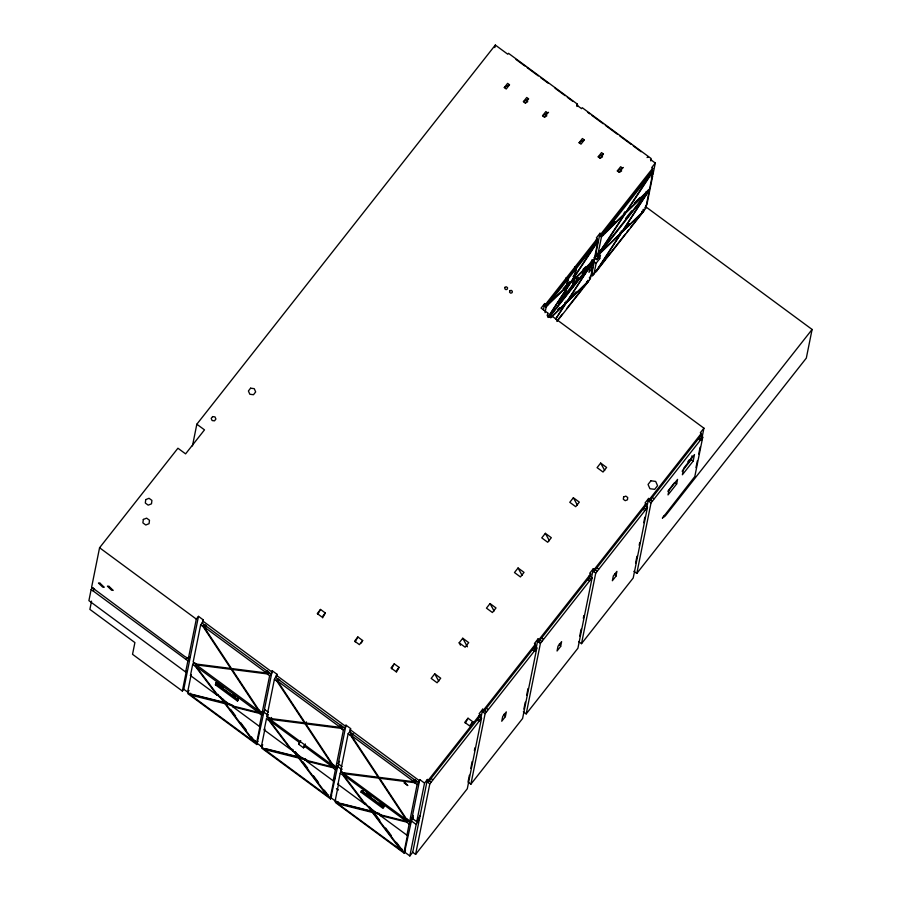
<?xml version="1.0" encoding="UTF-8"?>
<svg xmlns="http://www.w3.org/2000/svg" width="901" height="901" viewBox="0 0 901 901"><rect width="100%" height="100%" fill="white"/><g stroke="black" fill="none" stroke-linecap="round" stroke-linejoin="round"><path stroke-width="1.35" d="M192.454 445.916L196.835 424.213L495.325 45.05L507.781 54.229L508.502 53.317L577.462 104.189L576.753 105.102L581.539 108.638L582.26 107.726L651.22 158.587L650.499 159.5L655.297 163.036L651.705 167.597L652.662 168.296L652.2 170.604L600.483 236.287L600.944 233.99L599.987 233.28L596.394 237.841L597.352 238.551L596.89 240.849L546.592 304.741L545.173 306.543L545.646 304.234L544.688 303.536L541.096 308.097L547.819 313.052L547.504 315.508L550.128 317.445L552.493 316.51L703.929 428.189L701.462 440.431M91.159 589.491L93.051 590.887L94.492 589.063L92.6 587.666L91.159 589.491L88.906 600.64L185.651 672L186.372 671.087L182.351 691.044L132.537 654.306L134.902 642.582L89.886 609.38L91.542 601.147M196.835 424.213L204.493 429.867L185.595 453.867L177.925 448.225L99.572 547.752L91.62 587.182L184.48 656.266L188.365 658.541L189.807 656.716L187.904 660.838L185.651 672M188.365 658.541L196.317 619.1L198.479 616.363L203.266 619.899L202.804 622.197L200.641 624.934L193.152 662.077L195.494 663.947L230.69 668.429L203.04 626.555L200.641 624.934M182.351 691.044L183.781 689.22L198.479 616.363M217.164 695.234L190.438 675.536L192.69 664.375L194.132 662.55L196.519 664.161L195.089 665.985L217.164 695.234L217.884 694.322L224.236 702.746L224.957 701.834L222.446 698.512M203.266 619.899L202.083 623.109L271.043 673.982L272.226 670.761L277.024 674.297L276.551 676.595M215.44 684.805L216.488 682.26L215.44 684.805L237.47 701.057L238.191 700.145L216.161 683.893M217.423 683.341L217.231 684.287L217.896 683.228M237.256 699.063L237.447 698.117M237.47 701.057L238.517 698.512M226.466 702.949L225.746 703.861L233.404 705.776L232.695 706.688L259.409 726.397L261.662 715.236L263.565 711.114L262.123 712.939L259.736 711.328L232.075 669.443L267.27 673.925L269.613 675.806L262.123 712.939M225.746 703.861L254.172 741.534L256.571 743.145L260.13 725.485L259.409 726.397M188.568 692.756L187.859 693.669L256.819 744.53L257.281 742.233M256.819 744.53L263.88 712.15L265.232 709.706M272.226 670.761L264.444 709.357L268.284 712.184M264.196 729.934L266.448 718.773L267.89 716.948L270.277 718.559L268.836 720.383L290.922 749.632L264.196 729.934L264.917 729.022L261.358 746.681L263.7 748.551L297.994 757.144L298.715 756.232L295.37 751.806M274.4 679.331L276.787 680.953L304.448 722.827L269.253 718.345L266.91 716.475L274.4 679.331L277.024 674.297M304.853 745.375L303.502 747.819L298.715 744.282L299.121 742.266L269.838 720.823L271.28 718.998M303.502 747.819L305.349 743.978M302.77 757.989L300.213 757.347L299.504 758.259L307.162 760.174L306.441 761.086L333.167 780.795L335.42 769.634L337.312 765.512L335.882 767.337L333.483 765.726L305.833 723.841L341.029 728.323L343.371 730.204L335.882 767.337M299.504 758.259L327.93 795.932L330.318 797.543L333.888 779.883M257.54 743.618L262.326 747.154L261.605 748.067L330.577 798.928L331.039 796.63M417.118 784.602L414.787 782.721L379.591 778.25L407.241 820.124L409.64 821.735L417.118 784.602L418.56 782.778L349.588 731.905L350.771 728.695L345.984 725.159L344.801 728.38L275.841 677.507M330.577 798.928L337.638 766.548L338.99 764.104M342.031 766.582L338.202 763.755L345.984 725.159M336.445 788.679L338.427 789.963M372.462 810.63L371.753 811.542L365.389 803.118L364.668 804.03L337.954 784.332L340.206 773.171L341.637 771.346M348.158 733.729L350.545 735.351L378.206 777.225L343.011 772.743L340.668 770.873L348.158 733.729L350.309 730.993M371.753 811.542L337.447 802.949L335.116 801.079L338.404 784.771M494.818 47.562L495.325 45.05M361.042 792.182L361.369 790.56L383.398 806.8L383.071 808.434L361.042 792.182L361.751 791.269L383.781 807.521L384.119 805.888L383.398 806.8M362.821 791.675L363.013 790.718M382.857 806.451L383.049 805.494M373.971 811.745L373.251 812.657L380.92 814.572L380.199 815.484L406.925 835.193L409.167 824.032L411.07 819.91L409.64 821.735M373.251 812.657L401.688 850.33L404.076 851.941L407.635 834.281L406.925 835.193M335.363 802.464L404.335 853.326L404.797 851.028M418.56 782.778L419.742 779.568L424.529 783.093L416.746 821.689L411.96 818.164L419.742 779.568M404.335 853.326L411.397 820.946L413.424 817.275M405.056 852.414L409.842 855.95L416.183 824.483L419.562 818.367M412.714 852.301L427.401 779.444L428.358 780.153L427.896 782.451L429.811 783.87L415.586 854.418L412.714 852.301L409.842 855.95M577.462 104.189L577 106.487L577.721 105.575M543.404 309.899L544.688 303.536M545.037 312.658L546.13 307.241L547.932 304.865L566.155 287.329L565.197 286.619L563.17 288.568M547.267 315.744L547.819 313.052M548.72 317.445L563.992 298.04L564.127 297.409L559.206 303.66L559.667 301.373L564.578 295.123L565.49 290.64L564.634 289.401L565.591 290.111L548.135 316.904M565.591 290.111L566.155 287.329M547.74 302.995L548.698 303.705L566.256 286.8L567.754 279.4L565.839 277.981M703.929 428.189L700.336 432.75L701.293 433.46L700.832 435.757L649.114 501.452L649.587 499.154L648.63 498.444L645.037 503.006L645.994 503.715L645.533 506.013L593.815 571.707L594.277 569.398L593.32 568.7L589.727 573.261L590.684 573.96L590.223 576.268L538.505 641.951L538.967 639.654L538.01 638.944L534.428 643.505L535.385 644.215L534.912 646.513L483.206 712.207L483.668 709.898L482.711 709.2L479.118 713.761L480.075 714.459L479.614 716.768L427.896 782.451M564.713 297.127L572.146 287.216L564.713 297.127L563.756 296.418M573.554 280.2L570.164 283.466L566.256 289.458L565.299 294.21L572.608 284.93L573.554 280.2L572.597 279.49M565.411 288.219L566.369 288.928L566.819 286.687L569.522 284.085L568.565 283.376L565.862 285.977L566.819 286.687M565.963 285.448L566.92 286.158L568.475 278.488L575.773 269.208L574.815 268.498M469.398 775.209L468.024 782.045L470.896 784.174L522.603 718.48L536.838 647.932L534.912 646.513M470.784 768.362L472.158 761.514M474.365 750.567L474.917 747.83M480.582 719.719L482.711 709.2M478.656 716.058L481.528 718.176L467.304 788.735L415.586 854.418M470.896 784.174L485.121 713.615L536.838 647.932M573.171 276.686L574.128 277.384L573.667 279.67L570.907 282.317L569.95 281.608M566.92 286.158L570.265 282.937L574.23 276.855L575.773 269.208M571.775 286.225L572.732 286.935L577.879 279.929L578.341 277.654L573.329 284.018L574.219 279.558L591.732 262.698L590.774 262M573.374 278.319L574.331 279.028L574.894 276.202L597.847 241.558L595.933 240.139M574.05 274.963L575.007 275.672L576.494 268.295L595.448 244.317L594.491 243.619L592.971 245.939M583.769 286.856L590.358 278.691L592.565 267.777L590.651 266.369M591.991 259.679L593.905 261.087L593.286 264.196L589.693 268.757L588.972 272.339L592.565 267.777M597.847 241.558L594.3 259.161L574.331 279.028M589.423 277.756L591.574 275.019L594.232 261.808L591.36 265.457M599.987 233.28L594.964 258.215L593.522 260.04M591.574 275.019L592.531 275.729L592.993 273.42M596.935 253.891L596.541 255.816L608.175 240.668M594.007 257.517L596.879 259.634L600.471 255.073L599.739 258.655L596.147 263.216L593.95 274.129L592.036 272.721M596.879 259.634L597.498 256.526L599.3 254.15L620.89 233.37L619.933 232.661M595.978 253.181L597.892 254.6L601.44 236.997L624.832 213.83L623.864 213.132M505.337 716.678L506.306 711.891L502.713 716.453L501.744 721.239L505.337 716.678L504.008 714.234M523.875 709.064L525.26 702.217M526.635 695.369L528.02 688.533M535.611 650.849L538.01 638.944M523.323 711.801L526.195 713.919L540.42 643.37L592.137 577.676L589.265 575.559M630.452 227.548L645.668 208.446L649.216 190.843L648.258 190.134L646.513 192.262L647.47 192.96L649.216 190.843M653.157 171.303L649.61 188.906L626.218 212.073L653.157 171.303L652.2 170.604M655.297 163.036L653.011 174.321L651.581 176.145M560.647 646.434L561.605 641.636L558.023 646.197L557.055 650.995L560.647 646.434L559.318 643.978M579.737 636.072L581.111 629.225M583.319 618.277L583.871 615.541M591.473 577.856L593.32 568.7M592.137 577.676L577.913 648.236L526.195 713.919M578.633 641.546L581.505 643.674L595.73 573.115L647.447 507.421L644.564 505.303M615.946 576.178L616.915 571.392L613.322 575.953L612.353 580.74L615.946 576.178L614.617 573.734M635.588 563.091L636.973 556.244M639.181 545.296L639.733 542.548M643.742 522.681L644.846 517.197M646.501 508.975L648.63 498.444M647.447 507.421L633.212 577.98L581.505 643.674M633.932 571.302L636.804 573.419L651.04 502.859L702.746 437.176L700.832 435.757M676.651 483.95L677.563 479.388L668.947 490.335L668.024 494.908L676.651 483.95L674.725 482.542M691.315 457.618L690.819 460.051L689.468 459.634L687.846 461.706M682.125 471.246L691.247 459.668L692.036 455.76M693.162 461.087L694.48 454.566L683.701 468.25L682.384 474.771L693.162 461.087L691.247 459.668M695.977 467.63L697.351 460.828M698.726 454.025L700.088 447.234M702.746 437.176L694.795 476.606L662.37 518.188L664.521 515.451L664.24 516.881L665.569 515.575L812.094 329.451L645.612 206.667M812.094 329.451L806.316 358.102L636.804 573.419M317.816 614.324L320.508 609.436L325.306 612.973L322.603 617.861M298.715 744.282L300.731 740.622M355.174 641.861L357.866 636.984L362.652 640.521L361.312 642.965M338.202 763.755L339.553 761.3M391.575 668.722L394.266 663.834L399.053 667.371L396.361 672.259M411.96 818.164L413.311 815.698M465.321 723.12L468.024 718.232L472.811 721.769L470.795 725.44M416.746 821.689L420.114 815.574M589.941 250.579L591.461 248.259M592.869 246.457L595.144 242.977L596.102 243.675M566.369 288.928L569.522 284.085M575.007 275.672L595.448 244.317M548.022 317.422L565.49 290.64M570.907 282.317L574.128 277.384M645.217 180.391L649.79 173.364L650.747 174.073L625.576 212.681L604.008 233.449L603.039 232.74L605.01 230.859M647.391 177.407L650.443 172.722L651.4 173.431M555.658 318.841L565.58 303.614L564.623 302.916M593.905 261.087L592.16 263.216L591.202 262.506L590.549 263.148L591.507 263.858L566.335 302.466L550.646 317.569M555.545 319.382L566.222 302.995L587.801 282.238L586.844 281.529M566.019 301.148L566.977 301.858L592.16 263.216M624.832 213.83L597.892 254.6M599.334 251.12L600.291 251.829L625.474 213.222L647.042 192.454L646.085 191.744M595.37 272.327L620.89 233.37M595.403 270.66L596.361 271.37L621.532 232.751L643.1 211.983L642.143 211.284M621.318 230.893L622.276 231.602L647.47 192.96M548.698 303.705L567.754 279.4M604.008 233.449L650.747 174.073M572.732 286.935L591.732 262.698M600.066 252.978L646.805 193.602L621.634 232.221L600.066 252.978L598.681 251.762M557.021 321.432L587.801 282.238M566.977 301.858L588.939 280.493M647.042 192.454L600.291 251.829M596.361 271.37L643.1 211.983M622.276 231.602L643.866 210.823L644.249 210.248L643.291 209.325M429.811 783.87L481.528 718.176M504.301 87.577L507.612 83.365L509.538 84.773L506.216 88.985L504.301 87.577L509.11 84.807M523.425 101.678L526.736 97.466L528.65 98.873L525.339 103.097L523.425 101.678L528.234 98.907M542.548 115.778L545.86 111.566L547.774 112.985L544.463 117.198L542.548 115.778L548.563 112.321M579.084 142.73L582.406 138.517L584.321 139.937L580.999 144.149L579.084 142.73L583.904 139.959M202.534 626.33L203.975 624.506M203.04 626.555L204.471 624.731L206.014 627.051M267.811 671.144L266.381 672.968L231.467 668.531L204.031 626.995L205.473 625.17M204.031 626.995L205.969 625.384M187.904 660.838L186.011 659.442L187.442 657.617L189.345 659.014M192.69 664.375L194.582 665.771L196.024 663.947M598.208 156.842L601.53 152.618L603.445 154.037L600.122 158.249L598.208 156.842L603.017 154.071M190.438 675.536L191.158 674.624L187.599 692.283L189.942 694.153L224.236 702.746M188.32 691.371L189.041 690.459M189.942 694.153L190.663 693.241M251.402 736.872L253.891 740.183L253.181 741.095L190.832 695.11L191.553 694.198L225.633 702.735L227.3 704.942M191.282 695.595L192.003 694.682M617.331 170.942L620.643 166.73L622.557 168.138L619.246 172.35L617.331 170.942L623.346 167.473M647.076 157.574L647.796 156.661L648.247 157.146M650.759 160.885L651.479 159.973M220.193 696.507L225.059 702.949L225.779 702.037M190.832 695.11L224.923 703.647L225.633 702.735M545.646 304.234L597.352 238.551M600.944 233.99L652.662 168.296M259.86 710.585L258.429 712.409L196.08 666.425L218.673 696.349L231.185 705.584L231.906 704.672M651.254 177.779L652.684 175.954L646.873 204.764L645.443 206.588M266.381 672.968L265.93 672.495L267.372 670.671M267.27 673.925L268.712 672.101L265.998 671.763M558.947 303.186L560.681 300.979M562.427 298.772L567.63 292.161M582.395 273.397L584.141 271.19M585.875 268.982L587.61 266.775M625.542 218.594L631.624 210.868M592.948 260.389L591.529 262.191L592.486 262.889M267.721 674.41L269.151 672.585M595.437 258.362L593.275 261.099L596.147 263.216M549.486 317.141L591.507 263.858M320.508 609.436L317.265 613.57L322.051 617.095L325.306 612.973M269.613 675.806L271.764 673.07M557.055 320.79L562.224 314.224M566.526 308.75L582.046 289.041M592.531 275.729L605.461 259.297M607.184 257.112L625.283 234.125M627.006 231.929L628.729 229.744M276.292 680.728L277.733 678.903M276.787 680.953L278.229 679.129M341.569 725.542L340.139 727.366L305.225 722.929L277.79 681.393L279.231 679.568M277.79 681.393L279.727 679.782M257.979 711.925L259.42 710.101M232.695 706.688L259.319 713.367L260.761 711.542L263.092 713.412M261.662 715.236L259.77 713.84L261.2 712.015M266.91 716.475L268.352 714.651M266.448 718.773L268.34 720.169L269.782 718.345M252.674 740.87L253.395 739.958M270.142 719.302L305.056 723.751L332.492 765.287L270.593 719.786L270.142 719.302L271.584 717.478M254.172 741.534L254.893 740.622L253.891 740.183M270.345 721.048L271.775 719.223M254.679 741.748L255.388 740.836M256.571 743.145L258.001 741.32M261.358 746.681L262.788 744.857M264.59 749.508L265.311 748.596L299.391 757.133L298.67 758.045L264.59 749.508L326.928 795.493L327.649 794.581L324.326 790.177M357.866 636.984L354.622 641.118L359.409 644.654L362.652 640.521M305.056 723.751L306.498 721.926M305.653 759.07L304.943 759.982L292.42 750.747L293.14 749.835M294.762 751.986L298.817 757.347L299.537 756.435M305.349 758.991L304.628 759.903L332.187 766.807L333.618 764.983M340.139 727.366L339.688 726.893L341.119 725.068M341.029 728.323L342.459 726.499L339.756 726.161M341.479 728.808L342.909 726.983M394.266 663.834L391.011 667.968L395.809 671.493L399.053 667.371M343.371 730.204L345.522 727.467M350.05 735.126L351.491 733.301M350.545 735.351L351.987 733.527M415.327 779.939L413.886 781.764L378.983 777.326L351.548 735.79L352.989 733.966M351.548 735.79L353.485 734.18M332.187 766.807L331.737 766.323L333.167 764.498L334.508 765.94L333.077 767.765L306.441 761.086M335.42 769.634L333.528 768.238L334.958 766.413L336.85 767.81M340.668 770.873L342.11 769.049M333.167 780.795L335.318 778.059M340.206 773.171L342.098 774.567L343.54 772.743M364.668 804.03L342.594 774.781L344.036 772.957L345.038 773.396L343.596 775.22L366.178 805.145L378.69 814.38L405.934 821.205L407.376 819.381M327.93 795.932L328.651 795.02M343.596 775.22L345.534 773.621M337.954 784.332L338.675 783.419M330.318 797.543L331.759 795.718M434.755 673.824L431.162 678.385L437.109 682.778L440.702 678.216L434.755 673.824L438.764 681.224M459.172 642.807L462.765 638.246L468.711 642.627L465.119 647.188L459.172 642.807L460.501 645.251M490.054 603.569L486.461 608.141L492.419 612.522L496 607.961L490.054 603.569L494.075 610.979M518.064 567.99L514.482 572.552L520.429 576.944L524.022 572.383L518.064 567.99L522.062 575.345M545.364 533.324L541.771 537.886L547.718 542.267L551.311 537.706L545.364 533.324L549.373 540.724M573.374 497.746L569.781 502.308L575.728 506.689L579.32 502.127L573.374 497.746L577.361 505.101M600.663 463.069L597.081 467.63L603.028 472.023L606.61 467.461L600.663 463.069L604.684 470.468M335.116 801.079L335.825 800.167M337.008 802.476L337.729 801.563M337.447 802.949L338.168 802.036L339.069 802.994L338.799 804.39L400.686 849.891L401.407 848.979L396.417 842.367M338.799 804.39L339.508 803.478M338.348 803.906L372.428 812.454L373.149 811.542L379.794 820.349M413.886 781.764L413.446 781.291L414.877 779.466M414.787 782.721L416.217 780.897L413.514 780.559M415.226 783.206L416.667 781.381M468.024 718.232L464.77 722.365L469.567 725.891L472.811 721.769M424.529 783.093L427.401 779.444M428.358 780.153L480.075 714.459M483.668 709.898L535.385 644.215M538.967 639.654L590.684 573.96M594.277 569.398L645.994 503.715M649.587 499.154L701.293 433.46M405.934 821.205L405.495 820.721L406.925 818.896L410.608 822.208M380.199 815.484L406.835 822.163L408.266 820.338L405.63 819.673M667.832 491.304L674.241 482.981M409.167 824.032L407.275 822.636L408.716 820.811M400.19 849.666L400.911 848.753M401.688 850.33L402.409 849.418L401.407 848.979M404.076 851.941L405.518 850.116M605.224 231.073L602.285 233.9L603.242 234.609M608.175 228.235L615.034 221.623M634.315 203.074L640.206 197.409M604.233 247.775L598.343 253.44L599.3 254.15M623.515 229.214L629.394 223.549M582.992 269.489L585.909 266.673M557.753 309.527L559.724 307.635M572.135 295.686L576.054 291.913M550.86 317.783L565.58 303.614M525.339 103.097L527.749 101.712M544.463 117.198L546.862 115.812M600.122 158.249L602.532 156.864M619.246 172.35L621.656 170.965M225.059 702.949L230.757 704.379M231.185 705.584L258.429 712.409M331.85 765.276L334.508 765.94M298.817 757.347L304.042 758.665M340.432 803.343L373.149 811.542M379.411 813.468L372.575 811.745L368.52 806.384M93.051 590.887L186.011 659.442M515.991 59.455L524.923 66.043M527.153 67.688L538.314 75.921M540.555 77.565L548.36 83.331M555.061 88.264L565.107 95.675M567.337 97.319L572.923 101.441M587.52 112.208L589.75 113.853M591.98 115.497L603.141 123.73M605.382 125.374L617.658 134.429M619.888 136.085L631.049 144.318M633.279 145.962L641.095 151.728M650.781 172.406L651.738 173.105M649.463 173.69L650.421 174.389M646.839 191.936L647.796 192.645M645.521 193.219L646.479 193.929M644.711 207.737L645.668 208.446M642.909 210.113L643.866 210.823M641.76 211.859L642.717 212.568M624.618 211.983L625.576 212.681M624.506 212.512L625.474 213.222M620.575 232.041L621.532 232.751M603.422 232.165L604.38 232.875M601.902 234.485L602.859 235.195M599.525 235.578L601.44 236.997M595.471 242.651L596.428 243.36M594.153 243.934L595.111 244.644M599.672 250.805L600.629 251.514M599.492 251.694L600.449 252.404M598.354 252.089L599.311 252.798M597.96 254.014L598.917 254.724M595.584 255.118L597.498 256.526M597.825 257.247L599.739 258.655M591.54 260.839L592.498 261.538M590.403 262.574L591.36 263.283M590.223 263.475L591.18 264.173M594.739 271.302L595.696 272.001M574.579 266.887L576.494 268.295M589.4 277.981L590.358 278.691M587.598 280.369L588.556 281.078M586.461 282.114L587.418 282.813M573.937 275.492L574.894 276.202M573.273 276.156L574.23 276.855M575.964 278.522L577.879 279.929M573.261 278.859L574.219 279.558M567.517 277.778L568.475 278.488M569.308 282.227L570.265 282.937M569.207 282.756L570.164 283.466M565.299 286.09L566.256 286.8M565.299 288.748L566.256 289.458M563.035 297.33L563.992 298.04M565.265 302.297L566.222 302.995M548.123 302.409L549.081 303.119M546.975 304.155L547.932 304.865M546.592 304.741L547.549 305.439M544.215 305.833L546.13 307.241M699.413 437.571L701.327 438.978M698.095 438.843L700.009 440.262M652.065 497.329L653.98 498.737M650.533 499.65L652.459 501.057M648.157 500.742L651.04 502.859M644.114 507.815L646.028 509.234M642.796 509.099L644.711 510.507M596.755 567.574L598.669 568.993M595.234 569.894L597.149 571.313M592.858 570.997L595.73 573.115M588.803 578.07L590.718 579.478M587.486 579.354L589.4 580.762M541.456 637.829L543.371 639.237M539.924 640.149L541.839 641.557M537.548 641.242L540.42 643.37M533.493 648.315L535.419 649.734M532.187 649.598L534.102 651.018M486.146 708.073L488.06 709.492M484.625 710.405L486.54 711.813M482.249 711.497L485.121 713.615M478.194 718.57L480.109 719.978M476.877 719.854L478.791 721.262M430.847 778.329L432.762 779.737M429.315 780.649L431.23 782.068M202.545 620.812L271.516 671.673M276.303 675.209L345.263 726.071M350.061 729.607L419.021 780.48M99.572 547.752L196.317 619.1M204.538 627.209L265.93 672.495M278.296 681.606L339.688 726.893M352.043 736.004L413.446 781.291M263.88 712.15L267.721 714.977M337.638 766.548L341.468 769.375M411.397 820.946L416.183 824.483M303.907 745.803L331.737 766.323M344.092 775.446L405.495 820.721M218.526 684.163L222.986 687.44M232.999 694.829L235.229 696.473M366.358 793.184L370.807 796.473M379.704 803.039L381.934 804.672M215.767 683.172L237.796 699.424M183.781 689.22L187.611 692.047M331.298 798.016L336.084 801.552M369.962 807.307L371.629 809.526M385.617 828.053L391.428 835.768M372.428 812.454L400.686 849.891M302.713 761.548L307.703 768.148M313.525 775.862L318.504 782.462M291.631 748.72L297.994 757.144M298.67 758.045L326.928 795.493M269.838 720.823L292.42 750.747M230.622 709.346L235.611 715.957M240.601 722.557L246.412 730.272M224.923 703.647L253.181 741.095M462.765 638.246L467.416 646.817M143.327 519.449L142.887 522.884L145.771 525.001L149.07 523.684L149.498 520.26L146.626 518.143L143.327 519.449M145.737 499.605L145.309 503.028L148.181 505.146L151.492 503.839L151.92 500.415L149.048 498.287L145.737 499.605M504.965 287.34L504.785 288.782L505.99 289.671L507.376 289.12L507.556 287.689L506.351 286.8L504.965 287.34M509.752 290.877L509.572 292.318L510.777 293.208L512.162 292.656L512.342 291.214L511.137 290.325L509.752 290.877M623.616 496.98L623.323 499.267L625.238 500.674L627.445 499.807L627.727 497.521L625.812 496.102L623.616 496.98M212.613 416.589L211.183 418.413L212.118 420.553L214.494 420.857L215.936 419.033L214.99 416.904L212.613 416.589M250.591 388.185L248.394 390.978L249.836 394.255L253.474 394.728L255.681 391.935L254.24 388.658L250.591 388.185M650.916 480.796L648.044 484.456L649.925 488.725L654.689 489.344L657.561 485.695L655.68 481.427L650.916 480.796M231.298 669.353L196.395 664.904L258.733 710.889L231.298 669.353M378.814 778.149L343.9 773.7L406.25 819.685L378.814 778.149M100.067 583.251L98.468 583.037L102.601 587.058L104.212 587.272L100.067 583.251M109.032 586.382L107.422 586.168L111.566 590.2L113.177 590.414L109.032 586.382M405.056 782.89L403.986 782.755L407.815 785.571L405.056 782.89"/></g></svg>
